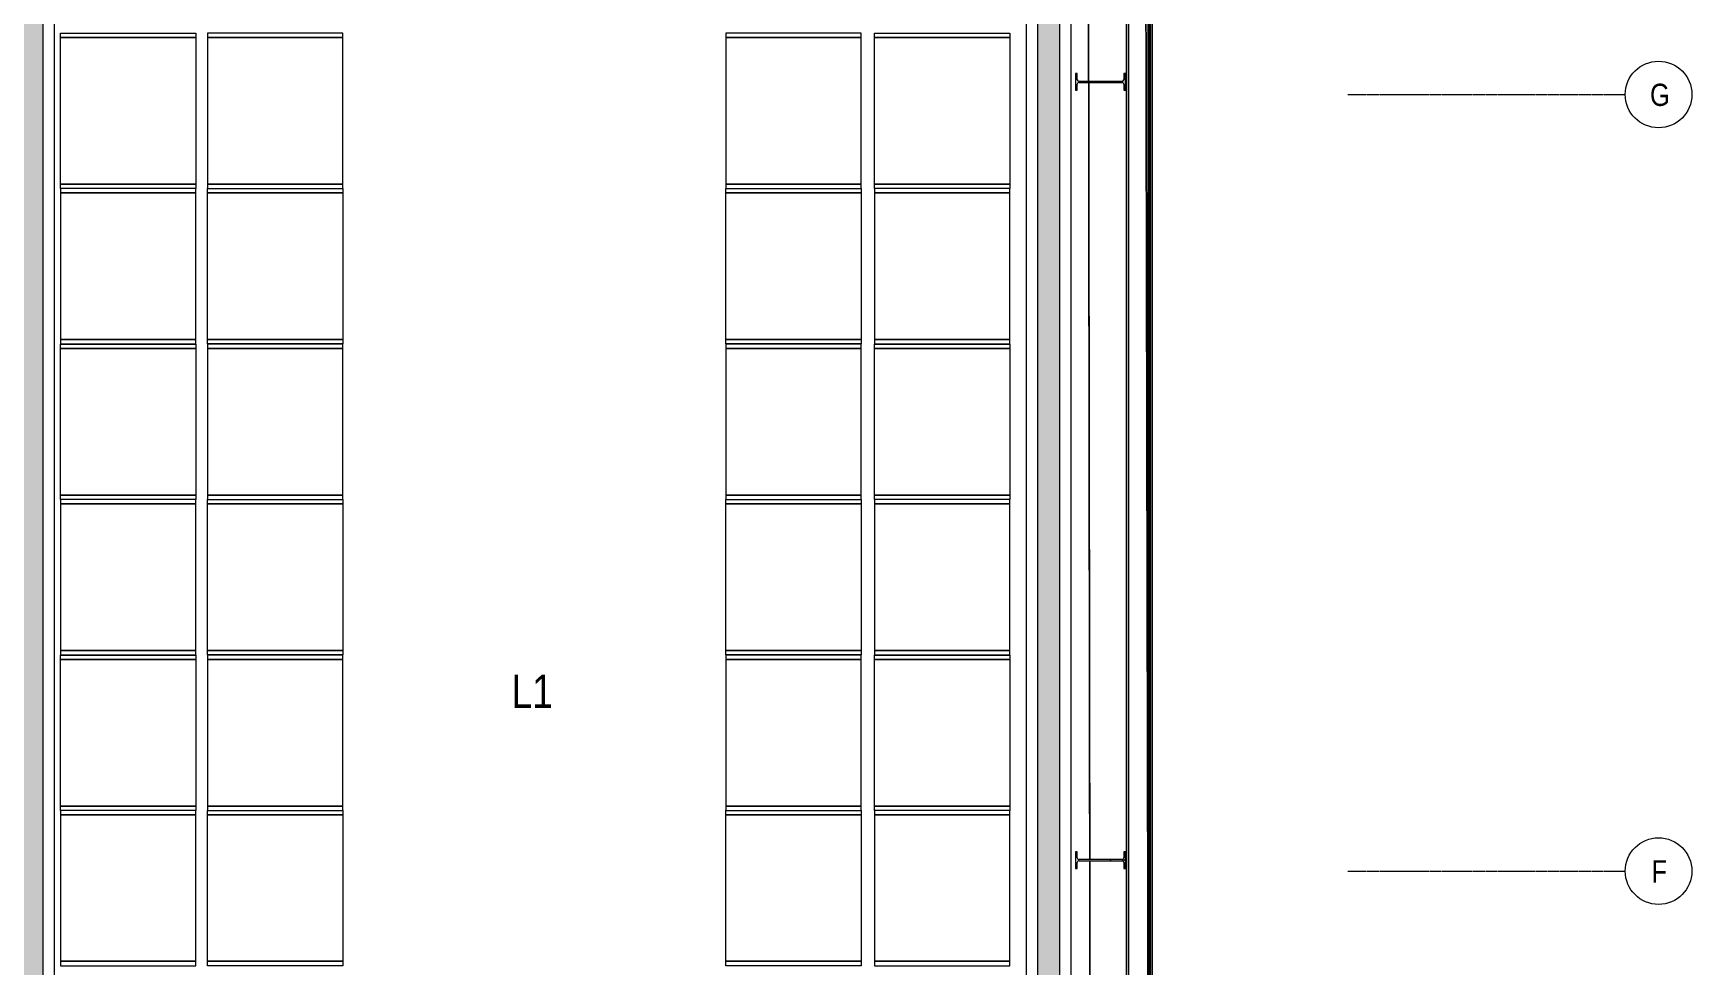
# Model space of a CAD drawing. Header units: centimetres. Extents: x -1762 to 3746, y -261 to 6534.
# Drawn here: x 1106 to 2602, y 3683 to 4524 of the extents above; entities that cross this region are included whole.
import ezdxf

# ---------------------------------------------------------------- set-up
doc = ezdxf.new("R2010")
doc.units = ezdxf.units.CM
for name, pattern in [('_Overhead', [0.47625, 0.3175, -0.15875]), ('_Overhead_2_', [0.47625, 0.3175, -0.15875]), ('Grid Line', [2.2225, 1.27, -0.3175, 0.3175, -0.3175])]:
    doc.linetypes.add(name, pattern=pattern)
for name, color, linetype, lineweight in [('A-FLOR', 7, 'Continuous', 9), ('A-WALL', 7, 'Continuous', 9), ('A-WALL-PATT', 7, 'Continuous', 35), ('E-LITE-EQPM', 7, 'Continuous', 9), ('E-LITE-EQPM-IDEN', 7, 'Continuous', 18), ('I-WALL', 7, 'Continuous', 9), ('Q-SPCQ', 7, 'Continuous', 9), ('S-BEAM', 7, 'Continuous', 9), ('S-COLS', 7, 'Continuous', 9), ('S-GRID', 7, 'Continuous', 9), ('S-GRID-IDEN', 7, 'Continuous', 9)]:
    doc.layers.add(name, color=color, linetype=linetype, lineweight=lineweight)
doc.styles.add('Arial', font='arial.ttf', dxfattribs={"width": 0.8, "height": 30})
doc.styles.add('Saira Condensed', font='SairaCondensed-Regular.ttf', dxfattribs={"height": 20})

# ---------------------------------------------------------------- blocks, each defined once
blk = doc.blocks.new('UC-Perfil universal-Pilar - 150 x 430-1711067-Planta bodega almacenamiento congelados')
at = {"layer": 'S-COLS', "true_color": 0xaaaaaa}
h = blk.add_hatch(dxfattribs=at)
h.set_pattern_fill('FP_3', color=253, style=0, pattern_type=2)
h.set_pattern_definition([(315, (-116.67, 1766.766), (25.1447, 25.1447), []), (315, (-78.57, 1766.766), (25.1447, 25.1447), [])])
h.paths.add_polyline_path([(-7.5, -22.5), (7.5, -22.5), (7.5, -21), (2, -21), (0.9, -20.5), (0.5, -19.4), (0.5, 19.4), (0.9, 20.5), (2, 21), (7.5, 21), (7.5, 22.5), (-7.5, 22.5), (-7.5, 21), (-2, 21), (-0.9, 20.5), (-0.5, 19.4), (-0.5, -19.4), (-0.9, -20.5), (-2, -21), (-7.5, -21)])
at = {"layer": 'S-COLS', "color": 253, "lineweight": 18, "true_color": 0xaaaaaa}
for p, q in [((7.5, 22.5), (-7.5, 22.5)), ((-7.5, 22.5), (-7.5, 21)), ((-7.5, 21), (-2, 21)), ((-0.5, 19.4), (-0.5, -19.4)), ((0.5, -19.4), (0.5, 19.4)), ((2, 21), (7.5, 21)), ((7.5, 21), (7.5, 22.5)), ((-2, -21), (-7.5, -21)), ((-7.5, -21), (-7.5, -22.5)), ((-7.5, -22.5), (7.5, -22.5)), ((7.5, -21), (2, -21)), ((7.5, -22.5), (7.5, -21))]:
    blk.add_line(p, q, dxfattribs=at)
for centre, start, end in [((-2, 19.4), 0, 90), ((2, 19.4), 90, 180), ((-2, -19.4), 270, 0), ((2, -19.4), 180, 270)]:
    blk.add_arc(centre, 1.52, start, end, dxfattribs=at)
blk = doc.blocks.new('UC-Perfil universal-Pilar - 150 x 430-V3-Planta bodega almacenamiento congelados')
at = {"layer": 'S-COLS', "true_color": 0xaaaaaa}
h = blk.add_hatch(dxfattribs=at)
h.set_pattern_fill('FP_4', color=253, style=0, pattern_type=2)
h.set_pattern_definition([(315, (-818.227, 1766.766), (25.1447, 25.1447), []), (315, (-780.127, 1766.766), (25.1447, 25.1447), [])])
h.paths.add_polyline_path([(-7.5, -21), (-7.5, -22.5), (7.5, -22.5), (7.5, -21), (2, -21), (0.9, -20.5), (0.5, -19.4), (0.5, 19.4), (0.9, 20.5), (2, 21), (7.5, 21), (7.5, 22.5), (-7.5, 22.5), (-7.5, 21), (-2, 21), (-0.9, 20.5), (-0.5, 19.4), (-0.5, -19.4), (-0.9, -20.5), (-2, -21)])
at = {"layer": 'S-COLS', "color": 253, "lineweight": 18, "true_color": 0xaaaaaa}
for p, q in [((7.5, 22.5), (-7.5, 22.5)), ((-7.5, 22.5), (-7.5, 21)), ((-7.5, 21), (-2, 21)), ((-0.5, 19.4), (-0.5, -19.4)), ((0.5, -19.4), (0.5, 19.4)), ((2, 21), (7.5, 21)), ((7.5, 21), (7.5, 22.5)), ((-2, -21), (-7.5, -21)), ((-7.5, -21), (-7.5, -22.5)), ((-7.5, -22.5), (7.5, -22.5)), ((7.5, -21), (2, -21)), ((7.5, -22.5), (7.5, -21))]:
    blk.add_line(p, q, dxfattribs=at)
for centre, start, end in [((-2, 19.4), 0, 90), ((2, 19.4), 90, 180), ((-2, -19.4), 270, 0), ((2, -19.4), 180, 270)]:
    blk.add_arc(centre, 1.52, start, end, dxfattribs=at)
blk = doc.blocks.new('Costanera Perfil Z - Parametrizado - h_22cm-1709968-Planta bodega almacenamiento congelados')
at = {"layer": 'S-BEAM', "color": 254, "true_color": 0xcccccc}
for p, q in [((-10.7, 1943.4), (-10.7, -1873.8)), ((-10.7, 1943.4), (-10.7, -1873.8)), ((-10.4, 1943.4), (-10.4, -1873.8)), ((-10.4, 1943.4), (-10.4, -1873.8)), ((-8.8, 1943.4), (-8.8, -1873.8)), ((-8.8, 1943.4), (-8.8, -1873.8)), ((8.8, 1943.4), (8.8, -1873.8)), ((8.8, 1943.4), (8.8, -1873.8)), ((10.4, 1943.4), (10.4, -1873.8)), ((10.4, 1943.4), (10.4, -1873.8)), ((10.7, -1873.8), (10.7, 1943.4)), ((10.7, 1943.4), (10.7, -1873.8))]:
    blk.add_line(p, q, dxfattribs=at)
blk = doc.blocks.new('Costanera Perfil Z - Parametrizado - h_22cm-V6-Planta bodega almacenamiento congelados')
at = {"layer": 'S-BEAM', "color": 254, "true_color": 0xcccccc}
for p, q in [((-10.7, 1933.4), (-10.7, -1873.8)), ((8.8, 1933.4), (8.8, -1873.8)), ((8.8, 1933.4), (8.8, -1873.8)), ((10.4, 1933.4), (10.4, -1873.8)), ((10.4, 1933.4), (10.4, -1873.8)), ((10.7, -1873.8), (10.7, 1933.4)), ((-10.7, 1927.7), (-10.7, -1873.8)), ((-10.4, 1927.7), (-10.4, -1873.8)), ((-10.4, 1927.7), (-10.4, -1873.8)), ((-8.8, 1927.7), (-8.8, -1873.8)), ((-8.8, 1927.7), (-8.8, -1873.8)), ((10.7, 1927.7), (10.7, -1873.8))]:
    blk.add_line(p, q, dxfattribs=at)
blk = doc.blocks.new('Costanera Perfil Z - Parametrizado - h_22cm-V7-Planta bodega almacenamiento congelados')
at = {"layer": 'S-BEAM', "color": 254, "true_color": 0xcccccc}
for p, q in [((-10.7, 1924.5), (-10.7, -1873.8)), ((-10.7, 1924.5), (-10.7, -1873.8)), ((-10.4, 1924.5), (-10.4, -1873.8)), ((-10.4, 1924.5), (-10.4, -1873.8)), ((-8.8, 1924.5), (-8.8, -1873.8)), ((-8.8, 1924.5), (-8.8, -1873.8)), ((8.8, 1924.5), (8.8, -1873.8)), ((8.8, 1924.5), (8.8, -1873.8)), ((10.4, 1924.5), (10.4, -1873.8)), ((10.4, 1924.5), (10.4, -1873.8)), ((10.7, -1873.8), (10.7, 1924.5)), ((10.7, 1924.5), (10.7, -1873.8))]:
    blk.add_line(p, q, dxfattribs=at)
blk = doc.blocks.new('Costanera Perfil Z - Parametrizado - h_22cm-V8-Planta bodega almacenamiento congelados')
at = {"layer": 'S-BEAM', "color": 254, "true_color": 0xcccccc}
for p, q in [((-10.7, 1924.5), (-10.7, -1873.8)), ((-10.7, 1924.5), (-10.7, -1873.8)), ((-10.4, 1924.5), (-10.4, -1873.8)), ((-10.4, 1924.5), (-10.4, -1873.8)), ((-8.8, 1924.5), (-8.8, -1873.8)), ((-8.8, 1924.5), (-8.8, -1873.8)), ((8.8, 1924.5), (8.8, -1873.8)), ((8.8, 1924.5), (8.8, -1873.8)), ((10.4, 1924.5), (10.4, -1873.8)), ((10.4, 1924.5), (10.4, -1873.8)), ((10.7, -1873.8), (10.7, 1924.5)), ((10.7, 1924.5), (10.7, -1873.8))]:
    blk.add_line(p, q, dxfattribs=at)
blk = doc.blocks.new('Costanera Perfil Z - Parametrizado - h_22cm-V9-Planta bodega almacenamiento congelados')
at = {"layer": 'S-BEAM', "color": 254, "true_color": 0xcccccc}
for p, q in [((-10.7, 1924.5), (-10.7, -1873.8)), ((-10.7, 1924.5), (-10.7, -1873.8)), ((-10.4, 1924.5), (-10.4, -1873.8)), ((-10.4, 1924.5), (-10.4, -1873.8)), ((-8.8, 1924.5), (-8.8, -1873.8)), ((-8.8, 1924.5), (-8.8, -1873.8)), ((8.8, 1924.5), (8.8, -1873.8)), ((8.8, 1924.5), (8.8, -1873.8)), ((10.4, 1924.5), (10.4, -1873.8)), ((10.4, 1924.5), (10.4, -1873.8)), ((10.7, -1873.8), (10.7, 1924.5)), ((10.7, 1924.5), (10.7, -1873.8))]:
    blk.add_line(p, q, dxfattribs=at)
blk = doc.blocks.new('Costanera Perfil Z - Parametrizado - h_22cm-V10-Planta bodega almacenamiento congelados')
at = {"layer": 'S-BEAM', "color": 254, "true_color": 0xcccccc}
for p, q in [((-10.7, 1924.5), (-10.7, -1873.8)), ((-10.7, 1924.5), (-10.7, -1873.8)), ((-10.4, 1924.5), (-10.4, -1873.8)), ((-10.4, 1924.5), (-10.4, -1873.8)), ((-8.8, 1924.5), (-8.8, -1873.8)), ((-8.8, 1924.5), (-8.8, -1873.8)), ((8.8, 1924.5), (8.8, -1873.8)), ((8.8, 1924.5), (8.8, -1873.8)), ((10.4, 1924.5), (10.4, -1873.8)), ((10.4, 1924.5), (10.4, -1873.8)), ((10.7, -1873.8), (10.7, 1924.5)), ((10.7, 1924.5), (10.7, -1873.8))]:
    blk.add_line(p, q, dxfattribs=at)
blk = doc.blocks.new('Costanera Perfil Z - Parametrizado - h_22cm-V11-Planta bodega almacenamiento congelados')
at = {"layer": 'S-BEAM', "color": 254, "true_color": 0xcccccc}
for p, q in [((-10.7, 1927.7), (-10.7, -1873.8)), ((-10.7, 1927.4), (-10.7, -1873.8)), ((-10.4, 1927.7), (-10.4, -1873.8)), ((-10.4, 1927.4), (-10.4, -1873.8)), ((-8.8, 1927.4), (-8.8, -1873.8)), ((-8.8, 1927.4), (-8.8, -1873.8)), ((8.8, 1927.7), (8.8, -1873.8)), ((8.8, 1927.7), (8.8, -1873.8)), ((10.4, 1927.7), (10.4, -1873.8)), ((10.4, 1927.7), (10.4, -1873.8)), ((10.7, -1873.8), (10.7, 1927.7)), ((10.7, 1927.7), (10.7, -1873.8))]:
    blk.add_line(p, q, dxfattribs=at)
blk = doc.blocks.new('PQ_RVR_EST-01_ZZ_ZZ_MO_T_A_rvt-1-Planta bodega almacenamiento congelados')
at = {"layer": 'A-FLOR', "color": 254, "linetype": '_Overhead', "true_color": 0xd4d4d4}
for p, q in [((2106.3, 6054.1), (2111.2, 3704)), ((2111.2, 3704), (2106.3, 6054.1)), ((2111.2, 3704), (2112.5, 3067)), ((2112.5, 3067), (2111.2, 3704))]:
    blk.add_line(p, q, dxfattribs=at)
at = {"layer": 'S-BEAM', "color": 254, "lineweight": 9, "true_color": 0xd4d4d4}
for name in ['Costanera Perfil Z - Parametrizado - h_22cm-1709968-Planta bodega almacenamiento congelados', 'Costanera Perfil Z - Parametrizado - h_22cm-V6-Planta bodega almacenamiento congelados', 'Costanera Perfil Z - Parametrizado - h_22cm-V7-Planta bodega almacenamiento congelados', 'Costanera Perfil Z - Parametrizado - h_22cm-V8-Planta bodega almacenamiento congelados', 'Costanera Perfil Z - Parametrizado - h_22cm-V9-Planta bodega almacenamiento congelados', 'Costanera Perfil Z - Parametrizado - h_22cm-V10-Planta bodega almacenamiento congelados', 'Costanera Perfil Z - Parametrizado - h_22cm-V11-Planta bodega almacenamiento congelados']:
    blk.add_blockref(name, (2102.4, 4129.6), dxfattribs=at)
at = {"layer": 'S-COLS', "color": 254, "lineweight": 9, "true_color": 0xd4d4d4, "rotation": 89.9999999999999}
for name, p in [('UC-Perfil universal-Pilar - 150 x 430-V3-Planta bodega almacenamiento congelados', (2068.5, 4479.6)), ('UC-Perfil universal-Pilar - 150 x 430-1711067-Planta bodega almacenamiento congelados', (2068.5, 3778.1))]:
    blk.add_blockref(name, p, dxfattribs=at)
blk = doc.blocks.new('RVR-Rack Almacenamiento - Default-V88-Planta bodega almacenamiento congelados')
at = {"layer": 'Q-SPCQ', "color": 253, "lineweight": 18, "true_color": 0xaaaaaa}
for p, q in [((-70.00875, -60.96), (-70.00875, 60.96)), ((-70.00875, 60.96), (-66.04, 60.96)), ((-66.04, -60.96), (-66.04, 60.96)), ((-66.04, 60.96), (66.04, 60.96)), ((-66.04, 60.96), (-66.04, -60.96)), ((66.04, 60.96), (66.04, -60.96)), ((66.04, -60.96), (66.04, 60.96)), ((66.04, 60.96), (70.00875, 60.96)), ((70.00875, 60.96), (70.00875, -60.96)), ((-66.04, -60.96), (-70.00875, -60.96)), ((66.04, -60.96), (-66.04, -60.96)), ((70.00875, -60.96), (66.04, -60.96))]:
    blk.add_line(p, q, dxfattribs=at)
blk = doc.blocks.new('RVR-Rack Almacenamiento - Default-V87-Planta bodega almacenamiento congelados')
at = {"layer": 'Q-SPCQ', "color": 253, "lineweight": 18, "true_color": 0xaaaaaa}
for p, q in [((-66.04, 60.96), (-70.00875, 60.96)), ((-70.00875, 60.96), (-70.00875, -60.96)), ((66.04, 60.96), (-66.04, 60.96)), ((-66.04, 60.96), (-66.04, -60.96)), ((-66.04, -60.96), (-66.04, 60.96)), ((66.04, -60.96), (66.04, 60.96)), ((70.00875, 60.96), (66.04, 60.96)), ((66.04, 60.96), (66.04, -60.96)), ((70.00875, -60.96), (70.00875, 60.96)), ((-70.00875, -60.96), (-66.04, -60.96)), ((-66.04, -60.96), (66.04, -60.96)), ((66.04, -60.96), (70.00875, -60.96))]:
    blk.add_line(p, q, dxfattribs=at)
blk = doc.blocks.new('PQ_RVR_ARQ-01_ZZ_ZZ_MO_T_A_rvt-1-Planta bodega almacenamiento congelados')
at = {"layer": 'A-WALL-PATT', "lineweight": 9, "true_color": 0xdddddd}
for points in [[(2113.2, 2255.8), (2113.7, 2255.8), (2113.7, 6087.7), (2113.2, 6087.7), (2113.2, 2503.5)], [(2015.1, 3080.6), (2031.7, 3081), (2031.7, 5902.7), (2011.7, 5902.7), (2011.7, 3163.7), (2027.6, 3163.7), (2027.6, 3158.7), (2011.7, 3158.7), (2011.7, 3100.1), (2011.9, 3099.9), (2014.7, 3096.4), (2016.3, 3092.3), (2016.9, 3087.9), (2016.3, 3083.5)], [(1095.1, 3126.4), (1115.1, 3126.4), (1115.1, 5882.7), (1095.1, 5882.7), (1095.1, 3246.4)]]:
    blk.add_hatch(color=254, dxfattribs=at).paths.add_polyline_path(points)
at = {"layer": 'A-FLOR', "color": 254, "linetype": '_Overhead_2_', "true_color": 0xd4d4d4}
for p, q in [((2057, 5087.6), (2057.8, 4480.1)), ((2057.8, 4480.1), (2057, 5087.6)), ((2057.8, 4479.1), (2058.8, 3778.6)), ((2058.7, 3820.5), (2057.8, 4479.1)), ((2058.8, 3778.6), (2058.7, 3820.5)), ((2058.8, 3777.6), (2059.6, 3170.8)), ((2058.8, 3750.5), (2058.8, 3777.6)), ((2059.6, 3211), (2058.8, 3750.5))]:
    blk.add_line(p, q, dxfattribs=at)
at = {"layer": 'A-WALL', "color": 253, "lineweight": 18, "true_color": 0xaaaaaa}
for p, q in [((2113.2, 6087.7), (2113.2, 2255.8)), ((2113.7, 2255.8), (2113.7, 6087.7)), ((2112.5, 2255.8), (2112.5, 6054.1)), ((2115, 6054.1), (2115, 2255.8))]:
    blk.add_line(p, q, dxfattribs=at)
at = {"layer": 'A-WALL', "color": 253, "true_color": 0xaaaaaa}
for p, q in [((1125.1, 5872.7), (1125.1, 3141.4)), ((2001.7, 3095.2), (2001.7, 5872.7)), ((2041.7, 5872.7), (2041.7, 3096.3))]:
    blk.add_line(p, q, dxfattribs=at)
at = {"layer": 'I-WALL', "color": 253, "lineweight": 18, "true_color": 0xaaaaaa}
for p, q in [((2031.7, 3081), (2031.7, 5902.7)), ((1115.1, 3126.4), (1115.1, 5882.7)), ((2011.7, 5882.7), (2011.7, 3080.5))]:
    blk.add_line(p, q, dxfattribs=at)
at = {"layer": 'Q-SPCQ', "color": 253, "lineweight": 9, "true_color": 0xaaaaaa}
for name, p, rotation in [('RVR-Rack Almacenamiento - Default-V88-Planta bodega almacenamiento congelados', (1191.9, 4453.5), 89.99999999999889), ('RVR-Rack Almacenamiento - Default-V87-Planta bodega almacenamiento congelados', (1324.3, 4453.5), 90.00000000000112), ('RVR-Rack Almacenamiento - Default-V87-Planta bodega almacenamiento congelados', (1791.6, 4453.5), 90.00000000000112), ('RVR-Rack Almacenamiento - Default-V88-Planta bodega almacenamiento congelados', (1925.7, 4453.5), 89.99999999999889), ('RVR-Rack Almacenamiento - Default-V87-Planta bodega almacenamiento congelados', (1191.9, 4313.5), 269.9999999999987), ('RVR-Rack Almacenamiento - Default-V88-Planta bodega almacenamiento congelados', (1324.3, 4313.5), 270.0000000000013), ('RVR-Rack Almacenamiento - Default-V88-Planta bodega almacenamiento congelados', (1791.6, 4313.5), 270.0000000000013), ('RVR-Rack Almacenamiento - Default-V87-Planta bodega almacenamiento congelados', (1925.7, 4313.5), 269.9999999999987), ('RVR-Rack Almacenamiento - Default-V88-Planta bodega almacenamiento congelados', (1191.9, 4173.2), 89.99999999999889), ('RVR-Rack Almacenamiento - Default-V87-Planta bodega almacenamiento congelados', (1324.3, 4173.2), 90.00000000000112), ('RVR-Rack Almacenamiento - Default-V87-Planta bodega almacenamiento congelados', (1791.6, 4173.2), 90.00000000000112), ('RVR-Rack Almacenamiento - Default-V88-Planta bodega almacenamiento congelados', (1925.7, 4173.2), 89.99999999999889), ('RVR-Rack Almacenamiento - Default-V87-Planta bodega almacenamiento congelados', (1191.9, 4033.2), 269.9999999999991), ('RVR-Rack Almacenamiento - Default-V88-Planta bodega almacenamiento congelados', (1324.3, 4033.2), 270.0000000000009), ('RVR-Rack Almacenamiento - Default-V88-Planta bodega almacenamiento congelados', (1791.6, 4033.2), 270.0000000000009), ('RVR-Rack Almacenamiento - Default-V87-Planta bodega almacenamiento congelados', (1925.7, 4033.2), 269.9999999999991), ('RVR-Rack Almacenamiento - Default-V88-Planta bodega almacenamiento congelados', (1191.9, 3893), 89.9999999999993), ('RVR-Rack Almacenamiento - Default-V87-Planta bodega almacenamiento congelados', (1324.3, 3893), 90.00000000000072), ('RVR-Rack Almacenamiento - Default-V87-Planta bodega almacenamiento congelados', (1791.6, 3893), 90.00000000000072), ('RVR-Rack Almacenamiento - Default-V88-Planta bodega almacenamiento congelados', (1925.7, 3893), 89.9999999999993), ('RVR-Rack Almacenamiento - Default-V87-Planta bodega almacenamiento congelados', (1191.9, 3753), 269.9999999999995), ('RVR-Rack Almacenamiento - Default-V88-Planta bodega almacenamiento congelados', (1324.3, 3753), 270.0000000000005), ('RVR-Rack Almacenamiento - Default-V88-Planta bodega almacenamiento congelados', (1791.6, 3753), 270.0000000000005), ('RVR-Rack Almacenamiento - Default-V87-Planta bodega almacenamiento congelados', (1925.7, 3753), 269.9999999999995)]:
    blk.add_blockref(name, p, dxfattribs=dict(at, rotation=rotation))
blk = doc.blocks.new('Lighting-Pendant-Vibia-NOTRH-5662 - Standard-1741983-Planta bodega almacenamiento congelados')
at = {"layer": 'E-LITE-EQPM', "color": 30, "lineweight": 25, "true_color": 0xff8000}
for radius, start, end in [(20, 360, 180), (9, 0, 180), (8, 0, 180), (20, 180, 360), (9, 180, 360), (8, 180, 360)]:
    blk.add_arc((0, 0), radius, start, end, dxfattribs=at)
blk = doc.blocks.new('Grid - 3mm-1647199-Planta bodega almacenamiento congelados')
at = {"layer": 'S-GRID-IDEN', "color": 253, "true_color": 0xaaaaaa}
blk.add_circle((0, 0), 0.3, dxfattribs=at)

msp = doc.modelspace()

# ---------------------------------------------------------------- linework, layer by layer
at = {"layer": 'S-GRID', "color": 253, "linetype": 'Grid Line', "true_color": 0xaaaaaa}
for p, q in [((2291.6, 4468.3), (2541.6, 4468.3)), ((2291.6, 3768.3), (2541.6, 3768.3))]:
    msp.add_line(p, q, dxfattribs=at)

# ---------------------------------------------------------------- block references
at = {"lineweight": 5}
for name in ['PQ_RVR_ARQ-01_ZZ_ZZ_MO_T_A_rvt-1-Planta bodega almacenamiento congelados', 'PQ_RVR_EST-01_ZZ_ZZ_MO_T_A_rvt-1-Planta bodega almacenamiento congelados']:
    msp.add_blockref(name, (0, 0), dxfattribs=at)
at = {"layer": 'E-LITE-EQPM', "color": 30, "lineweight": 25, "true_color": 0xff8000, "extrusion": (0, 0, -1), "rotation": 180}
msp.add_blockref('Lighting-Pendant-Vibia-NOTRH-5662 - Standard-1741983-Planta bodega almacenamiento congelados', (-1556.4, 3929.7), dxfattribs=at)
at = {"layer": 'S-GRID-IDEN', "color": 253, "true_color": 0xaaaaaa, "xscale": 99.99999999999993, "yscale": 99.99999999999993, "zscale": 99.99999999999993, "rotation": 269.9999999999996}
for p in [(2571.6, 4468.3), (2571.6, 3768.3)]:
    msp.add_blockref('Grid - 3mm-1647199-Planta bodega almacenamiento congelados', p, dxfattribs=at)

# ---------------------------------------------------------------- texts
at = {"layer": 'S-GRID-IDEN', "color": 253, "true_color": 0xaaaaaa, "char_height": 20, "attachment_point": 1, "style": 'Saira Condensed'}
for s, insert, width in [('G', (2563.9, 4478), 17.637), ('F', (2565.2, 3778), 14.43)]:
    msp.add_mtext(s, dxfattribs=dict(at, insert=insert, width=width))

# ---------------------------------------------------------------- next in the draw order: texts
at = {"layer": 'E-LITE-EQPM-IDEN', "lineweight": 9, "insert": (1537.5, 3945.3), "char_height": 30, "width": 46.177, "attachment_point": 1, "style": 'Arial', "bg_fill": 3, "box_fill_scale": 1.25, "bg_fill_color": 256, "bg_fill_true_color": 13158600, "bg_fill_transparency": 0}
msp.add_mtext('L1', dxfattribs=at)

doc.saveas('drawing.dxf')
